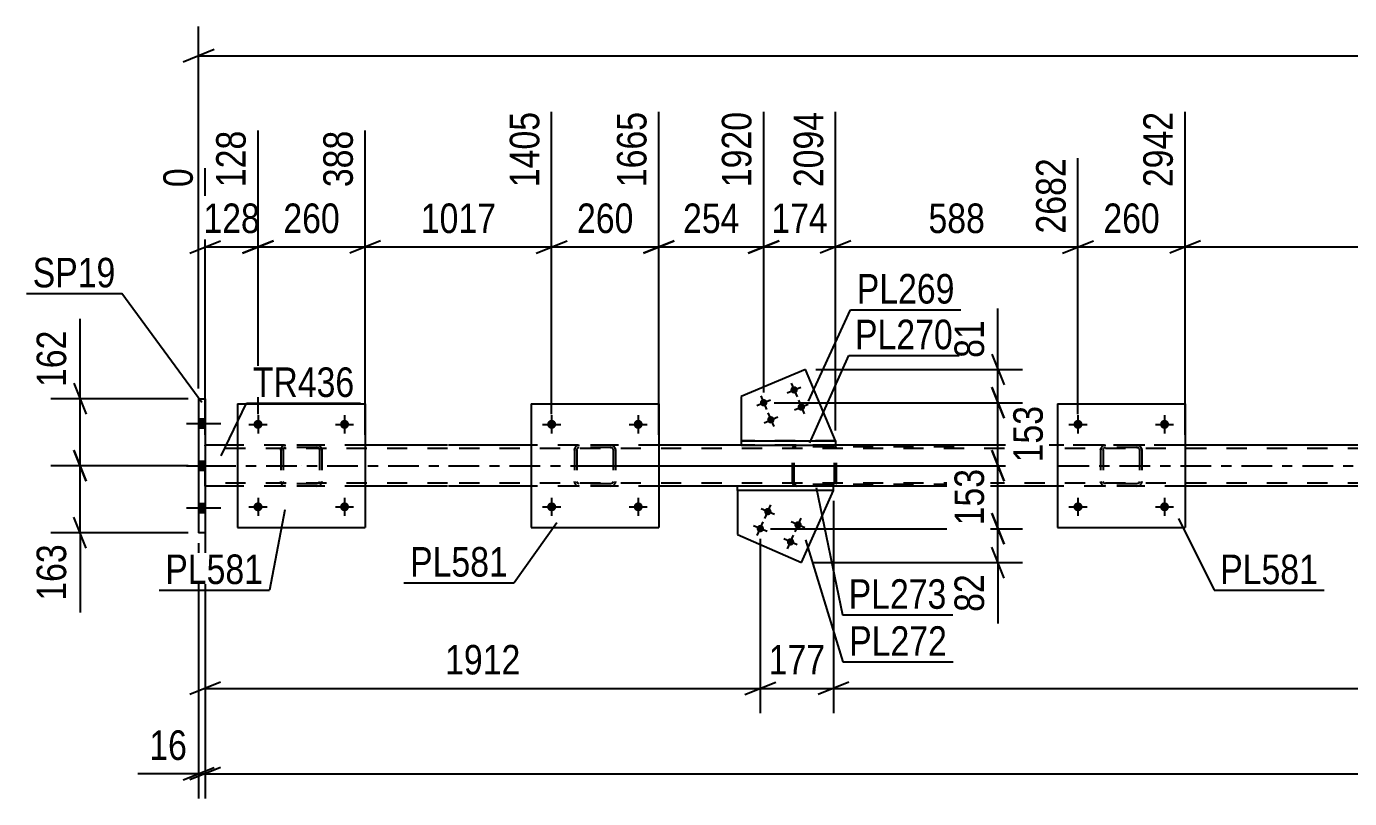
# Model space of a CAD drawing. Header units: millimetres. Extents: x 0 to 1766, y 0 to 560.
# Drawn here: x 1039.5 to 1167.9, y 483 to 557.9 of the extents above; entities that cross this region are included whole.
import ezdxf

# ---------------------------------------------------------------- set-up
doc = ezdxf.new("R2010")
doc.units = ezdxf.units.MM
doc.linetypes.add('DXK_LINE_DOT2', pattern=[3.9198, 1.9599, -1.9599])
doc.linetypes.add('DXK_LINE_DOT3', pattern=[5.9187, 2.979, -0.9799, 0.9799, -0.9799])
doc.styles.add('Arial Narrow', font='ARIALN.TTF', dxfattribs={"height": 0.2})

# ---------------------------------------------------------------- blocks, each defined once
blk = doc.blocks.new('Bolt-814185401-2700 - 2523')
at = {"linetype": 'Continuous'}
for points in [[(1114.35, 522.77, -1), (1113.69, 522.49, -1)], [(1111.4, 521.53, -1), (1110.73, 521.25, -1)], [(1115.05, 521.11, -1), (1114.38, 520.83, -1)], [(1112.09, 519.87, -1), (1111.43, 519.59, -1)]]:
    blk.add_hatch(color=1, dxfattribs=at).paths.add_polyline_path(points)
at = {"color": 1, "linetype": 'Continuous'}
for p, q in [((1113.35, 522.35), (1114.68, 522.91)), ((1113.74, 523.29), (1114.3, 521.96)), ((1110.4, 521.11), (1111.73, 521.67)), ((1110.79, 522.06), (1111.34, 520.73)), ((1114.44, 521.63), (1114.99, 520.3)), ((1111.48, 520.4), (1112.04, 519.07)), ((1114.05, 520.69), (1115.38, 521.25)), ((1111.1, 519.45), (1112.43, 520.01))]:
    blk.add_line(p, q, dxfattribs=at)
blk = doc.blocks.new('Bolt-814185401-2525 - 2523')
at = {"linetype": 'Continuous'}
for points in [[(1062.43, 511.29, -1), (1061.55, 511.29, -1)], [(1070.83, 511.29, -1), (1069.95, 511.29, -1)]]:
    blk.add_hatch(color=1, dxfattribs=at).paths.add_polyline_path(points)
at = {"color": 1, "linetype": 'Continuous'}
for p, q in [((1061.11, 511.29), (1062.87, 511.29)), ((1061.99, 512.17), (1061.99, 510.41)), ((1069.51, 511.29), (1071.27, 511.29)), ((1070.39, 512.17), (1070.39, 510.41))]:
    blk.add_line(p, q, dxfattribs=at)
blk = doc.blocks.new('Bolt-814185401-2526 - 2523')
at = {"linetype": 'Continuous'}
for points in [[(1062.43, 519.29, -1), (1061.55, 519.29, -1)], [(1070.83, 519.29, -1), (1069.95, 519.29, -1)]]:
    blk.add_hatch(color=1, dxfattribs=at).paths.add_polyline_path(points)
at = {"color": 1, "linetype": 'Continuous'}
for p, q in [((1061.99, 520.17), (1061.99, 518.41)), ((1070.39, 520.17), (1070.39, 518.41)), ((1061.11, 519.29), (1062.87, 519.29)), ((1069.51, 519.29), (1071.27, 519.29))]:
    blk.add_line(p, q, dxfattribs=at)
blk = doc.blocks.new('Bolt-814185401-2543 - 2523')
at = {"linetype": 'Continuous'}
for points in [[(1142.01, 511.29, -1), (1141.13, 511.29, -1)], [(1150.41, 511.29, -1), (1149.53, 511.29, -1)]]:
    blk.add_hatch(color=1, dxfattribs=at).paths.add_polyline_path(points)
at = {"color": 1, "linetype": 'Continuous'}
for p, q in [((1140.69, 511.29), (1142.45, 511.29)), ((1141.57, 512.17), (1141.57, 510.41)), ((1149.09, 511.29), (1150.85, 511.29)), ((1149.97, 512.17), (1149.97, 510.41))]:
    blk.add_line(p, q, dxfattribs=at)
blk = doc.blocks.new('Part-814185401-2561 - 2523')
at = {"color": 2, "linetype": 'Continuous'}
for p, q in [((1139.57, 521.28), (1139.57, 509.28)), ((1139.57, 521.28), (1151.97, 521.28)), ((1151.97, 521.28), (1151.97, 509.28)), ((1139.57, 509.28), (1151.97, 509.28))]:
    blk.add_line(p, q, dxfattribs=at)
blk = doc.blocks.new('Bolt-814185401-2628 - 2523')
at = {"linetype": 'Continuous'}
for points in [[(1056.86, 518.94), (1056.86, 519.82), (1056.22, 519.82), (1056.22, 518.94)], [(1056.86, 518.94), (1056.86, 519.82), (1056.22, 519.82), (1056.22, 518.94)], [(1056.86, 518.94), (1056.86, 519.82), (1056.22, 519.82), (1056.22, 518.94)], [(1056.86, 514.84), (1056.86, 515.72), (1056.22, 515.72), (1056.22, 514.84)], [(1056.86, 514.84), (1056.86, 515.72), (1056.22, 515.72), (1056.22, 514.84)], [(1056.86, 510.74), (1056.86, 511.62), (1056.22, 511.62), (1056.22, 510.74)], [(1056.86, 510.74), (1056.86, 511.62), (1056.22, 511.62), (1056.22, 510.74)], [(1056.86, 510.74), (1056.86, 511.62), (1056.22, 511.62), (1056.22, 510.74)]]:
    blk.add_hatch(color=1, dxfattribs=at).paths.add_polyline_path(points)
at = {"color": 1, "linetype": 'Continuous'}
for p, q in [((1055.06, 519.38), (1058.38, 519.38)), ((1055.06, 519.38), (1058.38, 519.38)), ((1055.06, 519.38), (1058.38, 519.38)), ((1056.22, 519.82), (1056.86, 519.82)), ((1056.22, 519.82), (1056.86, 519.82)), ((1056.22, 519.82), (1056.86, 519.82)), ((1056.22, 518.94), (1056.86, 518.94)), ((1056.22, 518.94), (1056.86, 518.94)), ((1056.22, 518.94), (1056.86, 518.94)), ((1055.06, 515.28), (1058.38, 515.28)), ((1055.06, 515.28), (1058.38, 515.28)), ((1056.22, 515.72), (1056.86, 515.72)), ((1056.22, 515.72), (1056.86, 515.72)), ((1056.22, 514.84), (1056.86, 514.84)), ((1056.22, 514.84), (1056.86, 514.84)), ((1055.06, 511.18), (1058.38, 511.18)), ((1055.06, 511.18), (1058.38, 511.18)), ((1055.06, 511.18), (1058.38, 511.18)), ((1056.22, 511.62), (1056.86, 511.62)), ((1056.22, 511.62), (1056.86, 511.62)), ((1056.22, 511.62), (1056.86, 511.62)), ((1056.22, 510.74), (1056.86, 510.74)), ((1056.22, 510.74), (1056.86, 510.74)), ((1056.22, 510.74), (1056.86, 510.74))]:
    blk.add_line(p, q, dxfattribs=at)
blk = doc.blocks.new('Bolt-814185401-2564 - 2523')
at = {"linetype": 'Continuous'}
for points in [[(1142.01, 519.29, -1), (1141.13, 519.29, -1)], [(1150.41, 519.29, -1), (1149.53, 519.29, -1)]]:
    blk.add_hatch(color=1, dxfattribs=at).paths.add_polyline_path(points)
at = {"color": 1, "linetype": 'Continuous'}
for p, q in [((1141.57, 520.17), (1141.57, 518.41)), ((1149.97, 520.17), (1149.97, 518.41)), ((1140.69, 519.29), (1142.45, 519.29)), ((1149.09, 519.29), (1150.85, 519.29))]:
    blk.add_line(p, q, dxfattribs=at)
blk = doc.blocks.new('Part-814185401-2691 - 2523')
at = {"color": 2, "linetype": 'Continuous'}
for p, q in [((1108.53, 512.88), (1108.53, 508.62)), ((1114.75, 505.88), (1117.84, 512.88)), ((1108.53, 508.62), (1114.75, 505.88))]:
    blk.add_line(p, q, dxfattribs=at)
at = {"color": 7, "linetype": 'DXK_LINE_DOT2'}
blk.add_line((1117.84, 512.88), (1108.53, 512.88), dxfattribs=at)
blk = doc.blocks.new('Part-814185401-2627 - 2523')
at = {"color": 2, "linetype": 'Continuous'}
for p, q in [((1059.99, 517.28), (1056.86, 517.28)), ((1080.39, 517.28), (1072.39, 517.28)), ((1088.49, 517.28), (1080.49, 517.28)), ((1108.87, 517.28), (1100.89, 517.28)), ((1139.57, 517.28), (1118.04, 517.28)), ((1190.65, 517.28), (1151.97, 517.28)), ((1059.99, 513.28), (1056.86, 513.28)), ((1080.39, 513.28), (1072.39, 513.28)), ((1088.49, 513.28), (1080.49, 513.28)), ((1108.53, 513.28), (1100.89, 513.28)), ((1139.57, 513.28), (1117.84, 513.28)), ((1190.65, 513.28), (1151.97, 513.28))]:
    blk.add_line(p, q, dxfattribs=at)
at = {"color": 7, "linetype": 'DXK_LINE_DOT2'}
for p, q in [((1056.86, 513.28), (1056.86, 517.28)), ((1080.39, 516.96), (1056.86, 516.96)), ((1072.39, 517.28), (1059.99, 517.28)), ((1683.2, 516.96), (1080.49, 516.96)), ((1100.89, 517.28), (1088.49, 517.28)), ((1118.04, 517.28), (1108.87, 517.28)), ((1680.08, 517.28), (1139.57, 517.28)), ((1151.97, 517.28), (1139.57, 517.28)), ((1080.39, 513.6), (1056.86, 513.6)), ((1072.39, 513.28), (1059.99, 513.28)), ((1683.2, 513.6), (1080.49, 513.6)), ((1100.89, 513.28), (1088.49, 513.28)), ((1117.84, 513.28), (1108.53, 513.28)), ((1151.97, 513.28), (1139.57, 513.28))]:
    blk.add_line(p, q, dxfattribs=at)
at = {"color": 7, "linetype": 'DXK_LINE_DOT3'}
for p, q in [((1056.86, 515.28), (1080.39, 515.28)), ((1080.49, 515.28), (1683.2, 515.28))]:
    blk.add_line(p, q, dxfattribs=at)
blk = doc.blocks.new('Bolt-814185401-2703 - 2523')
at = {"linetype": 'Continuous'}
for points in [[(1090.93, 511.29, -1), (1090.05, 511.29, -1)], [(1099.33, 511.29, -1), (1098.45, 511.29, -1)]]:
    blk.add_hatch(color=1, dxfattribs=at).paths.add_polyline_path(points)
at = {"color": 1, "linetype": 'Continuous'}
for p, q in [((1089.61, 511.29), (1091.37, 511.29)), ((1090.49, 512.17), (1090.49, 510.41)), ((1098.01, 511.29), (1099.77, 511.29)), ((1098.89, 512.17), (1098.89, 510.41))]:
    blk.add_line(p, q, dxfattribs=at)
blk = doc.blocks.new('Bolt-814185401-2704 - 2523')
at = {"linetype": 'Continuous'}
for points in [[(1090.93, 519.29, -1), (1090.05, 519.29, -1)], [(1099.33, 519.29, -1), (1098.45, 519.29, -1)]]:
    blk.add_hatch(color=1, dxfattribs=at).paths.add_polyline_path(points)
at = {"color": 1, "linetype": 'Continuous'}
for p, q in [((1090.49, 520.17), (1090.49, 518.41)), ((1098.89, 520.17), (1098.89, 518.41)), ((1089.61, 519.29), (1091.37, 519.29)), ((1098.01, 519.29), (1099.77, 519.29))]:
    blk.add_line(p, q, dxfattribs=at)
blk = doc.blocks.new('Part-814185401-2715 - 2523')
at = {"color": 7, "linetype": 'DXK_LINE_DOT2'}
for p, q in [((1113.89, 517.09), (1113.87, 516.96)), ((1113.87, 513.6), (1113.87, 516.96)), ((1114.04, 516.96), (1114.05, 517.03)), ((1114.04, 513.6), (1114.04, 516.96)), ((1114.05, 517.03), (1114.09, 517.08)), ((1114.21, 517.28), (1114.08, 517.26)), ((1114.09, 517.08), (1114.14, 517.11)), ((1114.14, 517.11), (1114.21, 517.12)), ((1129.54, 517.28), (1114.21, 517.28)), ((1129.54, 517.12), (1114.21, 517.12)), ((1117.91, 517.26), (1117.78, 517.28)), ((1117.78, 517.12), (1117.85, 517.11)), ((1117.85, 517.11), (1117.87, 517.1)), ((1117.87, 517.1), (1117.9, 517.08)), ((1117.9, 517.08), (1117.94, 517.03)), ((1117.94, 517.03), (1117.95, 516.96)), ((1117.95, 513.6), (1117.95, 516.96)), ((1118.12, 516.96), (1118.1, 517.09)), ((1118.12, 513.6), (1118.12, 516.96)), ((1113.87, 513.6), (1113.89, 513.48)), ((1114.05, 513.54), (1114.04, 513.6)), ((1114.09, 513.49), (1114.05, 513.54)), ((1114.08, 513.31), (1114.21, 513.28)), ((1114.14, 513.46), (1114.09, 513.49)), ((1114.21, 513.44), (1114.14, 513.46)), ((1129.54, 513.44), (1114.21, 513.44)), ((1129.54, 513.28), (1114.21, 513.28)), ((1117.78, 513.44), (1117.85, 513.46)), ((1117.78, 513.28), (1117.91, 513.31)), ((1117.85, 513.46), (1117.87, 513.47)), ((1117.87, 513.47), (1117.9, 513.49)), ((1117.94, 513.54), (1117.9, 513.49)), ((1117.95, 513.6), (1117.94, 513.54)), ((1118.1, 513.48), (1118.12, 513.6))]:
    blk.add_line(p, q, dxfattribs=at)
for centre, start, end in [((1114.19, 516.95), 110.7583, 155.68), ((1117.8, 516.95), 24.32, 69.2417), ((1114.19, 513.62), 204.32, 249.2417)]:
    blk.add_arc(centre, 0.331, start, end, dxfattribs=at)
blk = doc.blocks.new('Part-814185401-2732 - 2523')
at = {"color": 2, "linetype": 'Continuous'}
for p, q in [((1117.84, 513.28), (1108.53, 513.28)), ((1108.53, 512.88), (1108.53, 513.28)), ((1117.84, 512.88), (1108.53, 512.88)), ((1117.84, 512.88), (1117.84, 513.28))]:
    blk.add_line(p, q, dxfattribs=at)
blk = doc.blocks.new('Bolt-814185401-2733 - 2523')
at = {"linetype": 'Continuous'}
for points in [[(1111.14, 510.97, -1), (1111.8, 510.68, -1)], [(1114.07, 509.68, -1), (1114.73, 509.39, -1)], [(1110.41, 509.32, -1), (1111.07, 509.03, -1)], [(1113.34, 508.03, -1), (1114, 507.74, -1)]]:
    blk.add_hatch(color=1, dxfattribs=at).paths.add_polyline_path(points)
at = {"color": 1, "linetype": 'Continuous'}
for p, q in [((1112.13, 510.53), (1110.81, 511.11)), ((1111.18, 510.16), (1111.76, 511.48)), ((1110.45, 508.52), (1111.03, 509.83)), ((1115.06, 509.24), (1113.74, 509.82)), ((1114.11, 508.87), (1114.69, 510.19)), ((1111.4, 508.88), (1110.09, 509.46)), ((1113.38, 507.22), (1113.96, 508.54)), ((1114.33, 507.59), (1113.01, 508.17))]:
    blk.add_line(p, q, dxfattribs=at)
blk = doc.blocks.new('Part-814185401-2748 - 2523')
at = {"color": 2, "linetype": 'Continuous'}
for p, q in [((1115.14, 524.61), (1108.87, 521.99)), ((1118.04, 517.68), (1115.14, 524.61)), ((1108.87, 521.99), (1108.87, 517.68))]:
    blk.add_line(p, q, dxfattribs=at)
at = {"color": 7, "linetype": 'DXK_LINE_DOT2'}
blk.add_line((1118.04, 517.68), (1108.87, 517.68), dxfattribs=at)
blk = doc.blocks.new('Part-814185401-2753 - 2523')
at = {"color": 2, "linetype": 'Continuous'}
for p, q in [((1108.87, 517.68), (1108.87, 517.28)), ((1108.87, 517.68), (1118.04, 517.68)), ((1118.04, 517.68), (1118.04, 517.28)), ((1108.87, 517.28), (1118.04, 517.28))]:
    blk.add_line(p, q, dxfattribs=at)
blk = doc.blocks.new('Part-814185401-2776 - 2523')
at = {"color": 2, "linetype": 'Continuous'}
for p, q in [((1056.22, 521.78), (1056.22, 508.78)), ((1056.22, 521.78), (1056.86, 521.78)), ((1056.86, 521.78), (1056.86, 508.78)), ((1056.86, 508.78), (1056.22, 508.78))]:
    blk.add_line(p, q, dxfattribs=at)
blk = doc.blocks.new('Part-814185401-2783 - 2523')
at = {"color": 7, "linetype": 'DXK_LINE_DOT2'}
for p, q in [((1143.77, 516.8), (1143.81, 516.99)), ((1143.81, 516.99), (1143.77, 516.8)), ((1143.77, 516.8), (1143.77, 513.76)), ((1144.01, 516.8), (1144.03, 516.9)), ((1144.01, 516.8), (1144.01, 513.76)), ((1144.03, 516.9), (1144.08, 516.97)), ((1144.07, 517.25), (1144.25, 517.28)), ((1144.25, 517.28), (1144.07, 517.25)), ((1144.08, 516.97), (1144.16, 517.03)), ((1144.16, 517.03), (1144.25, 517.04)), ((1147.29, 517.28), (1144.25, 517.28)), ((1147.29, 517.04), (1144.25, 517.04)), ((1147.29, 517.28), (1147.48, 517.25)), ((1147.48, 517.25), (1147.29, 517.28)), ((1147.29, 517.04), (1147.39, 517.03)), ((1147.39, 517.03), (1147.46, 516.97)), ((1147.46, 516.97), (1147.52, 516.9)), ((1147.52, 516.9), (1147.53, 516.8)), ((1147.53, 516.8), (1147.53, 513.76)), ((1147.74, 516.99), (1147.77, 516.8)), ((1147.77, 516.8), (1147.74, 516.99)), ((1147.77, 516.8), (1147.77, 513.76)), ((1143.81, 513.58), (1143.77, 513.76)), ((1143.77, 513.76), (1143.81, 513.58)), ((1144.03, 513.67), (1144.01, 513.76)), ((1144.08, 513.59), (1144.03, 513.67)), ((1147.52, 513.67), (1147.46, 513.59)), ((1147.53, 513.76), (1147.52, 513.67)), ((1147.77, 513.76), (1147.74, 513.58)), ((1147.74, 513.58), (1147.77, 513.76)), ((1144.25, 513.28), (1144.07, 513.32)), ((1144.07, 513.32), (1144.25, 513.28)), ((1144.16, 513.54), (1144.08, 513.59)), ((1144.25, 513.52), (1144.16, 513.54)), ((1147.29, 513.52), (1144.25, 513.52)), ((1147.29, 513.28), (1144.25, 513.28)), ((1147.39, 513.54), (1147.29, 513.52)), ((1147.48, 513.32), (1147.29, 513.28)), ((1147.29, 513.28), (1147.48, 513.32)), ((1147.46, 513.59), (1147.39, 513.54))]:
    blk.add_line(p, q, dxfattribs=at)
at = {"color": 7, "linetype": 'DXK_LINE_DOT3'}
blk.add_line((1145.77, 515.28), (1145.77, 515.28), dxfattribs=at)
at = {"color": 7, "linetype": 'DXK_LINE_DOT2'}
for centre, start, end in [((1144.25, 516.8), 112.5, 157.5), ((1144.25, 516.8), 112.5, 157.5), ((1147.29, 516.8), 22.5, 67.5), ((1147.29, 516.8), 22.5, 67.5), ((1144.25, 513.76), 202.5, 247.5), ((1144.25, 513.76), 202.5, 247.5), ((1147.29, 513.76), 292.5, 337.5), ((1147.29, 513.76), 292.5, 337.5)]:
    blk.add_arc(centre, 0.48, start, end, dxfattribs=at)
blk = doc.blocks.new('Part-814185401-2784 - 2523')
at = {"color": 7, "linetype": 'DXK_LINE_DOT2'}
for p, q in [((1064.19, 516.8), (1064.23, 516.99)), ((1064.23, 516.99), (1064.19, 516.8)), ((1064.19, 516.8), (1064.19, 513.76)), ((1064.43, 516.8), (1064.45, 516.9)), ((1064.43, 516.8), (1064.43, 513.76)), ((1064.45, 516.9), (1064.5, 516.97)), ((1064.49, 517.25), (1064.67, 517.28)), ((1064.67, 517.28), (1064.49, 517.25)), ((1064.5, 516.97), (1064.58, 517.03)), ((1064.58, 517.03), (1064.67, 517.04)), ((1067.71, 517.28), (1064.67, 517.28)), ((1067.71, 517.04), (1064.67, 517.04)), ((1067.71, 517.28), (1067.9, 517.25)), ((1067.9, 517.25), (1067.71, 517.28)), ((1067.71, 517.04), (1067.81, 517.03)), ((1067.81, 517.03), (1067.88, 516.97)), ((1067.88, 516.97), (1067.94, 516.9)), ((1067.94, 516.9), (1067.95, 516.8)), ((1067.95, 516.8), (1067.95, 513.76)), ((1068.16, 516.99), (1068.19, 516.8)), ((1068.19, 516.8), (1068.16, 516.99)), ((1068.19, 516.8), (1068.19, 513.76)), ((1064.23, 513.58), (1064.19, 513.76)), ((1064.19, 513.76), (1064.23, 513.58)), ((1064.45, 513.67), (1064.43, 513.76)), ((1064.5, 513.59), (1064.45, 513.67)), ((1067.94, 513.67), (1067.88, 513.59)), ((1067.95, 513.76), (1067.94, 513.67)), ((1068.19, 513.76), (1068.16, 513.58)), ((1068.16, 513.58), (1068.19, 513.76)), ((1064.67, 513.28), (1064.49, 513.32)), ((1064.49, 513.32), (1064.67, 513.28)), ((1064.58, 513.54), (1064.5, 513.59)), ((1064.67, 513.52), (1064.58, 513.54)), ((1067.71, 513.52), (1064.67, 513.52)), ((1067.71, 513.28), (1064.67, 513.28)), ((1067.81, 513.54), (1067.71, 513.52)), ((1067.9, 513.32), (1067.71, 513.28)), ((1067.71, 513.28), (1067.9, 513.32)), ((1067.88, 513.59), (1067.81, 513.54))]:
    blk.add_line(p, q, dxfattribs=at)
at = {"color": 7, "linetype": 'DXK_LINE_DOT3'}
blk.add_line((1066.19, 515.28), (1066.19, 515.28), dxfattribs=at)
at = {"color": 7, "linetype": 'DXK_LINE_DOT2'}
for centre, start, end in [((1064.67, 516.8), 112.5, 157.5), ((1064.67, 516.8), 112.5, 157.5), ((1067.71, 516.8), 22.5, 67.5), ((1067.71, 516.8), 22.5, 67.5), ((1064.67, 513.76), 202.5, 247.5), ((1064.67, 513.76), 202.5, 247.5), ((1067.71, 513.76), 292.5, 337.5), ((1067.71, 513.76), 292.5, 337.5)]:
    blk.add_arc(centre, 0.48, start, end, dxfattribs=at)
blk = doc.blocks.new('Part-814185401-2789 - 2523')
at = {"color": 2, "linetype": 'Continuous'}
for p, q in [((1059.99, 521.28), (1059.99, 509.28)), ((1059.99, 521.28), (1072.39, 521.28)), ((1072.39, 521.28), (1072.39, 509.28)), ((1059.99, 509.28), (1072.39, 509.28))]:
    blk.add_line(p, q, dxfattribs=at)
blk = doc.blocks.new('Part-814185401-2802 - 2523')
at = {"color": 7, "linetype": 'DXK_LINE_DOT2'}
for p, q in [((1092.69, 516.8), (1092.73, 516.99)), ((1092.73, 516.99), (1092.69, 516.8)), ((1092.69, 516.8), (1092.69, 513.76)), ((1092.93, 516.8), (1092.95, 516.9)), ((1092.93, 516.8), (1092.93, 513.76)), ((1092.95, 516.9), (1093, 516.97)), ((1092.99, 517.25), (1093.17, 517.28)), ((1093.17, 517.28), (1092.99, 517.25)), ((1093, 516.97), (1093.08, 517.03)), ((1093.08, 517.03), (1093.17, 517.04)), ((1096.21, 517.28), (1093.17, 517.28)), ((1096.21, 517.04), (1093.17, 517.04)), ((1096.21, 517.28), (1096.4, 517.25)), ((1096.4, 517.25), (1096.21, 517.28)), ((1096.21, 517.04), (1096.31, 517.03)), ((1096.31, 517.03), (1096.38, 516.97)), ((1096.38, 516.97), (1096.44, 516.9)), ((1096.44, 516.9), (1096.45, 516.8)), ((1096.45, 516.8), (1096.45, 513.76)), ((1096.66, 516.99), (1096.69, 516.8)), ((1096.69, 516.8), (1096.66, 516.99)), ((1096.69, 516.8), (1096.69, 513.76)), ((1092.73, 513.58), (1092.69, 513.76)), ((1092.69, 513.76), (1092.73, 513.58)), ((1092.95, 513.67), (1092.93, 513.76)), ((1093, 513.59), (1092.95, 513.67)), ((1096.44, 513.67), (1096.38, 513.59)), ((1096.45, 513.76), (1096.44, 513.67)), ((1096.69, 513.76), (1096.66, 513.58)), ((1096.66, 513.58), (1096.69, 513.76)), ((1093.17, 513.28), (1092.99, 513.32)), ((1092.99, 513.32), (1093.17, 513.28)), ((1093.08, 513.54), (1093, 513.59)), ((1093.17, 513.52), (1093.08, 513.54)), ((1096.21, 513.52), (1093.17, 513.52)), ((1096.21, 513.28), (1093.17, 513.28)), ((1096.31, 513.54), (1096.21, 513.52)), ((1096.4, 513.32), (1096.21, 513.28)), ((1096.21, 513.28), (1096.4, 513.32)), ((1096.38, 513.59), (1096.31, 513.54))]:
    blk.add_line(p, q, dxfattribs=at)
at = {"color": 7, "linetype": 'DXK_LINE_DOT3'}
blk.add_line((1094.69, 515.28), (1094.69, 515.28), dxfattribs=at)
at = {"color": 7, "linetype": 'DXK_LINE_DOT2'}
for centre, start, end in [((1093.17, 516.8), 112.5, 157.5), ((1093.17, 516.8), 112.5, 157.5), ((1096.21, 516.8), 22.5, 67.5), ((1096.21, 516.8), 22.5, 67.5), ((1093.17, 513.76), 202.5, 247.5), ((1093.17, 513.76), 202.5, 247.5), ((1096.21, 513.76), 292.5, 337.5), ((1096.21, 513.76), 292.5, 337.5)]:
    blk.add_arc(centre, 0.48, start, end, dxfattribs=at)
blk = doc.blocks.new('Part-814185401-2807 - 2523')
at = {"color": 2, "linetype": 'Continuous'}
for p, q in [((1088.49, 521.28), (1088.49, 509.28)), ((1088.49, 521.28), (1100.89, 521.28)), ((1100.89, 521.28), (1100.89, 509.28)), ((1088.49, 509.28), (1100.89, 509.28))]:
    blk.add_line(p, q, dxfattribs=at)
blk = doc.blocks.new('StraightDimension-814185401-3385 - 2523')
at = {"color": 7, "linetype": 'Continuous'}
for p, q in [((1117.84, 511.88), (1117.84, 491.28)), ((1110.74, 508.17), (1110.74, 491.28)), ((1109.24, 493.08), (1112.24, 494.28)), ((1110.74, 493.68), (1117.84, 493.68)), ((1119.34, 494.28), (1116.34, 493.08))]:
    blk.add_line(p, q, dxfattribs=at)
at = {"color": 0}
blk.add_wipeout([(1117.64, 494.43), (1117.64, 498.63), (1110.95, 498.63), (1110.95, 494.43)], dxfattribs=at)
at = {"color": 3, "style": 'Arial Narrow'}
blk.add_text('177', height=2.863, dxfattribs=at).set_placement((1111.55, 495.03))
blk = doc.blocks.new('StraightDimension-814185401-2898 - 2523')
at = {"color": 7, "linetype": 'Continuous'}
for p, q in [((1061.99, 520.29), (1061.99, 547.79)), ((1056.86, 518.28), (1056.86, 544.13)), ((1055.36, 535.9), (1058.36, 537.1)), ((1063.49, 537.1), (1060.49, 535.9)), ((1056.86, 536.5), (1061.99, 536.5))]:
    blk.add_line(p, q, dxfattribs=at)
at = {"color": 0}
blk.add_wipeout([(1062.77, 537.25), (1062.77, 541.45), (1056.09, 541.45), (1056.09, 537.25)], dxfattribs=at)
at = {"color": 3, "style": 'Arial Narrow'}
blk.add_text('128', height=2.863, dxfattribs=at).set_placement((1056.69, 537.85))
at = {"color": 0, "linetype": 'Continuous'}
for points in [[(1061.39, 548.39), (1057.19, 548.39), (1057.19, 541.7), (1061.39, 541.7)], [(1056.26, 544.73), (1052.06, 544.73), (1052.06, 541.7), (1056.26, 541.7)]]:
    blk.add_wipeout(points, dxfattribs=at)
at = {"color": 3, "linetype": 'Continuous', "style": 'Arial Narrow'}
for s, height, p in [('128', 2.863, (1060.79, 542.3)), ('0', 2.86, (1055.66, 542.3))]:
    blk.add_text(s, height=height, rotation=90.0002, dxfattribs=at).set_placement(p)
blk = doc.blocks.new('StraightDimension-814185401-2823 - 2523')
at = {"color": 7, "linetype": 'Continuous'}
for p, q in [((1044.12, 516.78), (1045.32, 513.78)), ((1055.22, 515.28), (1041.87, 515.28)), ((1044.72, 508.78), (1044.72, 515.28)), ((1045.32, 507.28), (1044.12, 510.28)), ((1055.22, 508.78), (1041.87, 508.78)), ((1044.72, 508.78), (1044.72, 501.05)), ((1044.72, 508.78), (1044.72, 501.05))]:
    blk.add_line(p, q, dxfattribs=at)
at = {"color": 0}
blk.add_wipeout([(1043.97, 508.26), (1039.77, 508.26), (1039.77, 501.58), (1043.97, 501.58)], dxfattribs=at)
at = {"color": 3, "style": 'Arial Narrow'}
blk.add_text('163', height=2.863, rotation=90.0002, dxfattribs=at).set_placement((1043.37, 502.18))
blk = doc.blocks.new('StraightDimension-814185401-2831 - 2523')
at = {"color": 7, "linetype": 'Continuous'}
for p, q in [((1044.72, 521.78), (1044.72, 529.52)), ((1044.72, 521.78), (1044.72, 529.52)), ((1044.12, 523.28), (1045.32, 520.28)), ((1055.22, 521.78), (1041.87, 521.78)), ((1044.72, 515.28), (1044.72, 521.78)), ((1045.32, 513.78), (1044.12, 516.78)), ((1055.22, 515.28), (1041.87, 515.28))]:
    blk.add_line(p, q, dxfattribs=at)
at = {"color": 0}
blk.add_wipeout([(1043.97, 528.99), (1039.77, 528.99), (1039.77, 522.31), (1043.97, 522.31)], dxfattribs=at)
at = {"color": 3, "style": 'Arial Narrow'}
blk.add_text('162', height=2.863, rotation=90.0002, dxfattribs=at).set_placement((1043.37, 522.91))
blk = doc.blocks.new('StraightDimension-814185401-2850 - 2523')
at = {"color": 7, "linetype": 'Continuous'}
for p, q in [((1056.86, 507.78), (1056.86, 482.99)), ((1058.36, 485.99), (1055.36, 484.79)), ((1056.86, 485.39), (1683.2, 485.39))]:
    blk.add_line(p, q, dxfattribs=at)
blk = doc.blocks.new('StraightDimension-814185401-2860 - 2523')
at = {"color": 7, "linetype": 'Continuous'}
for p, q in [((1056.22, 507.78), (1056.22, 482.99)), ((1056.86, 507.78), (1056.86, 482.99)), ((1056.22, 485.39), (1050.32, 485.39)), ((1056.22, 485.39), (1050.32, 485.39)), ((1054.72, 484.79), (1057.72, 485.99)), ((1058.36, 485.99), (1055.36, 484.79)), ((1056.22, 485.39), (1056.86, 485.39))]:
    blk.add_line(p, q, dxfattribs=at)
at = {"color": 0}
blk.add_wipeout([(1055.7, 486.14), (1055.7, 490.34), (1050.84, 490.34), (1050.84, 486.14)], dxfattribs=at)
at = {"color": 3, "style": 'Arial Narrow'}
blk.add_text('16', height=2.863, dxfattribs=at).set_placement((1051.44, 486.74))
blk = doc.blocks.new('StraightDimension-814185401-2907 - 2523')
at = {"color": 7, "linetype": 'Continuous'}
for p, q in [((1061.99, 520.29), (1061.99, 547.79)), ((1072.39, 518.28), (1072.39, 547.79)), ((1060.49, 535.9), (1063.49, 537.1)), ((1073.89, 537.1), (1070.89, 535.9)), ((1061.99, 536.5), (1072.39, 536.5))]:
    blk.add_line(p, q, dxfattribs=at)
at = {"color": 0}
blk.add_wipeout([(1070.54, 537.25), (1070.54, 541.45), (1063.85, 541.45), (1063.85, 537.25)], dxfattribs=at)
at = {"color": 3, "style": 'Arial Narrow'}
blk.add_text('260', height=2.863, dxfattribs=at).set_placement((1064.45, 537.85))
at = {"color": 0, "linetype": 'Continuous'}
blk.add_wipeout([(1071.79, 548.39), (1067.59, 548.39), (1067.59, 541.7), (1071.79, 541.7)], dxfattribs=at)
at = {"color": 3, "linetype": 'Continuous', "style": 'Arial Narrow'}
blk.add_text('388', height=2.863, rotation=90.0002, dxfattribs=at).set_placement((1071.19, 542.3))
blk = doc.blocks.new('StraightDimension-814185401-2921 - 2523')
at = {"color": 7, "linetype": 'Continuous'}
for p, q in [((1090.49, 520.29), (1090.49, 549.61)), ((1072.39, 518.28), (1072.39, 547.79)), ((1073.89, 537.1), (1070.89, 535.9)), ((1088.99, 535.9), (1091.99, 537.1)), ((1072.39, 536.5), (1090.49, 536.5))]:
    blk.add_line(p, q, dxfattribs=at)
at = {"color": 0}
blk.add_wipeout([(1085.7, 537.25), (1085.7, 541.45), (1077.19, 541.45), (1077.19, 537.25)], dxfattribs=at)
at = {"color": 3, "style": 'Arial Narrow'}
blk.add_text('1017', height=2.863, dxfattribs=at).set_placement((1077.79, 537.85))
at = {"color": 0, "linetype": 'Continuous'}
blk.add_wipeout([(1089.89, 550.21), (1085.69, 550.21), (1085.69, 541.7), (1089.89, 541.7)], dxfattribs=at)
at = {"color": 3, "linetype": 'Continuous', "style": 'Arial Narrow'}
blk.add_text('1405', height=2.863, rotation=90.0002, dxfattribs=at).set_placement((1089.29, 542.3))
blk = doc.blocks.new('StraightDimension-814185401-3240 - 2523')
at = {"color": 7, "linetype": 'Continuous'}
for p, q in [((1151.97, 518.28), (1151.97, 549.61)), ((1192.65, 520.29), (1192.65, 545.11)), ((1153.47, 537.1), (1150.47, 535.9)), ((1191.15, 535.9), (1194.15, 537.1)), ((1151.97, 536.5), (1192.65, 536.5))]:
    blk.add_line(p, q, dxfattribs=at)
at = {"color": 0}
blk.add_wipeout([(1176.57, 537.25), (1176.57, 541.45), (1168.06, 541.45), (1168.06, 537.25)], dxfattribs=at)
at = {"color": 3, "style": 'Arial Narrow'}
blk.add_text('1017', height=2.863, dxfattribs=at).set_placement((1168.66, 537.85))
at = {"color": 0, "linetype": 'Continuous'}
blk.add_wipeout([(1192.05, 545.71), (1187.85, 545.71), (1187.85, 537.2), (1192.05, 537.2)], dxfattribs=at)
at = {"color": 3, "linetype": 'Continuous', "style": 'Arial Narrow'}
blk.add_text('3959', height=2.863, rotation=90.0002, dxfattribs=at).set_placement((1191.45, 537.8))
blk = doc.blocks.new('StraightDimension-814185401-3258 - 2523')
at = {"color": 7, "linetype": 'Continuous'}
for p, q in [((1151.97, 518.28), (1151.97, 549.61)), ((1141.57, 520.29), (1141.57, 545.11)), ((1140.07, 535.9), (1143.07, 537.1)), ((1153.47, 537.1), (1150.47, 535.9)), ((1141.57, 536.5), (1151.97, 536.5))]:
    blk.add_line(p, q, dxfattribs=at)
at = {"color": 0}
blk.add_wipeout([(1150.12, 537.25), (1150.12, 541.45), (1143.43, 541.45), (1143.43, 537.25)], dxfattribs=at)
at = {"color": 3, "style": 'Arial Narrow'}
blk.add_text('260', height=2.863, dxfattribs=at).set_placement((1144.03, 537.85))
at = {"color": 0, "linetype": 'Continuous'}
blk.add_wipeout([(1151.37, 550.21), (1147.17, 550.21), (1147.17, 541.7), (1151.37, 541.7)], dxfattribs=at)
at = {"color": 3, "linetype": 'Continuous', "style": 'Arial Narrow'}
blk.add_text('2942', height=2.863, rotation=90.0002, dxfattribs=at).set_placement((1150.77, 542.3))
blk = doc.blocks.new('StraightDimension-814185401-3276 - 2523')
at = {"color": 7, "linetype": 'Continuous'}
for p, q in [((1118.04, 518.68), (1118.04, 549.61)), ((1141.57, 520.29), (1141.57, 545.11)), ((1119.54, 537.1), (1116.54, 535.9)), ((1140.07, 535.9), (1143.07, 537.1)), ((1118.04, 536.5), (1141.57, 536.5))]:
    blk.add_line(p, q, dxfattribs=at)
at = {"color": 0}
blk.add_wipeout([(1133.15, 537.25), (1133.15, 541.45), (1126.46, 541.45), (1126.46, 537.25)], dxfattribs=at)
at = {"color": 3, "style": 'Arial Narrow'}
blk.add_text('588', height=2.863, dxfattribs=at).set_placement((1127.06, 537.85))
at = {"color": 0, "linetype": 'Continuous'}
blk.add_wipeout([(1140.97, 545.71), (1136.77, 545.71), (1136.77, 537.2), (1140.97, 537.2)], dxfattribs=at)
at = {"color": 3, "linetype": 'Continuous', "style": 'Arial Narrow'}
blk.add_text('2682', height=2.863, rotation=90.0002, dxfattribs=at).set_placement((1140.37, 537.8))
blk = doc.blocks.new('StraightDimension-814185401-3285 - 2523')
at = {"color": 7, "linetype": 'Continuous'}
for p, q in [((1111.07, 522.39), (1111.07, 549.61)), ((1118.04, 518.68), (1118.04, 549.61)), ((1109.57, 535.9), (1112.57, 537.1)), ((1119.54, 537.1), (1116.54, 535.9)), ((1111.07, 536.5), (1118.04, 536.5))]:
    blk.add_line(p, q, dxfattribs=at)
at = {"color": 0}
blk.add_wipeout([(1117.89, 537.25), (1117.89, 541.45), (1111.21, 541.45), (1111.21, 537.25)], dxfattribs=at)
at = {"color": 3, "style": 'Arial Narrow'}
blk.add_text('174', height=2.863, dxfattribs=at).set_placement((1111.81, 537.85))
at = {"color": 0, "linetype": 'Continuous'}
blk.add_wipeout([(1117.44, 550.21), (1113.24, 550.21), (1113.24, 541.7), (1117.44, 541.7)], dxfattribs=at)
at = {"color": 3, "linetype": 'Continuous', "style": 'Arial Narrow'}
blk.add_text('2094', height=2.863, rotation=90.0002, dxfattribs=at).set_placement((1116.84, 542.3))
blk = doc.blocks.new('StraightDimension-814185401-3291 - 2523')
at = {"color": 7, "linetype": 'Continuous'}
for p, q in [((1100.89, 518.28), (1100.89, 549.61)), ((1111.07, 522.39), (1111.07, 549.61)), ((1099.39, 535.9), (1102.39, 537.1)), ((1112.57, 537.1), (1109.57, 535.9)), ((1100.89, 536.5), (1111.07, 536.5))]:
    blk.add_line(p, q, dxfattribs=at)
at = {"color": 0}
blk.add_wipeout([(1109.32, 537.25), (1109.32, 541.45), (1102.64, 541.45), (1102.64, 537.25)], dxfattribs=at)
at = {"color": 3, "style": 'Arial Narrow'}
blk.add_text('254', height=2.863, dxfattribs=at).set_placement((1103.24, 537.85))
at = {"color": 0, "linetype": 'Continuous'}
blk.add_wipeout([(1110.47, 550.21), (1106.27, 550.21), (1106.27, 541.7), (1110.47, 541.7)], dxfattribs=at)
at = {"color": 3, "linetype": 'Continuous', "style": 'Arial Narrow'}
blk.add_text('1920', height=2.863, rotation=90.0002, dxfattribs=at).set_placement((1109.87, 542.3))
blk = doc.blocks.new('StraightDimension-814185401-3305 - 2523')
at = {"color": 7, "linetype": 'Continuous'}
for p, q in [((1090.49, 520.29), (1090.49, 549.61)), ((1100.89, 518.28), (1100.89, 549.61)), ((1088.99, 535.9), (1091.99, 537.1)), ((1102.39, 537.1), (1099.39, 535.9)), ((1090.49, 536.5), (1100.89, 536.5))]:
    blk.add_line(p, q, dxfattribs=at)
at = {"color": 0}
blk.add_wipeout([(1099.04, 537.25), (1099.04, 541.45), (1092.35, 541.45), (1092.35, 537.25)], dxfattribs=at)
at = {"color": 3, "style": 'Arial Narrow'}
blk.add_text('260', height=2.863, dxfattribs=at).set_placement((1092.95, 537.85))
at = {"color": 0, "linetype": 'Continuous'}
blk.add_wipeout([(1100.29, 550.21), (1096.09, 550.21), (1096.09, 541.7), (1100.29, 541.7)], dxfattribs=at)
at = {"color": 3, "linetype": 'Continuous', "style": 'Arial Narrow'}
blk.add_text('1665', height=2.863, rotation=90.0002, dxfattribs=at).set_placement((1099.69, 542.3))
blk = doc.blocks.new('StraightDimension-814185401-3323 - 2523')
at = {"color": 7, "linetype": 'Continuous'}
for p, q in [((1133.2, 510.67), (1134.4, 507.67)), ((1111.74, 509.17), (1136.2, 509.17)), ((1133.8, 505.88), (1133.8, 509.17)), ((1134.4, 504.38), (1133.2, 507.38)), ((1115.75, 505.88), (1136.2, 505.88)), ((1133.8, 505.88), (1133.8, 499.97)), ((1133.8, 505.88), (1133.8, 499.97))]:
    blk.add_line(p, q, dxfattribs=at)
at = {"color": 0}
blk.add_wipeout([(1133.05, 505.35), (1128.85, 505.35), (1128.85, 500.5), (1133.05, 500.5)], dxfattribs=at)
at = {"color": 3, "style": 'Arial Narrow'}
blk.add_text('82', height=2.863, rotation=90.0002, dxfattribs=at).set_placement((1132.45, 501.1))
blk = doc.blocks.new('StraightDimension-814185401-3334 - 2523')
at = {"color": 7, "linetype": 'Continuous'}
for p, q in [((1133.2, 516.78), (1134.4, 513.78)), ((1094.54, 515.28), (1136.2, 515.28)), ((1133.8, 509.17), (1133.8, 515.28)), ((1134.4, 507.67), (1133.2, 510.67)), ((1111.74, 509.17), (1136.2, 509.17))]:
    blk.add_line(p, q, dxfattribs=at)
at = {"color": 0}
blk.add_wipeout([(1133.05, 515.57), (1128.85, 515.57), (1128.85, 508.89), (1133.05, 508.89)], dxfattribs=at)
at = {"color": 3, "style": 'Arial Narrow'}
blk.add_text('153', height=2.863, rotation=90.0002, dxfattribs=at).set_placement((1132.45, 509.49))
blk = doc.blocks.new('StraightDimension-814185401-3351 - 2523')
at = {"color": 7, "linetype": 'Continuous'}
for p, q in [((1133.2, 522.89), (1134.4, 519.89)), ((1112.07, 521.39), (1136.65, 521.39)), ((1133.8, 515.28), (1133.8, 521.39)), ((1134.4, 513.78), (1133.2, 516.78)), ((1094.54, 515.28), (1136.65, 515.28))]:
    blk.add_line(p, q, dxfattribs=at)
at = {"color": 0}
blk.add_wipeout([(1138.75, 521.68), (1134.55, 521.68), (1134.55, 515), (1138.75, 515)], dxfattribs=at)
at = {"color": 3, "style": 'Arial Narrow'}
blk.add_text('153', height=2.863, rotation=90.0002, dxfattribs=at).set_placement((1138.15, 515.6))
blk = doc.blocks.new('StraightDimension-814185401-3368 - 2523')
at = {"color": 7, "linetype": 'Continuous'}
for p, q in [((1133.8, 524.61), (1133.8, 530.52)), ((1133.8, 524.61), (1133.8, 530.52)), ((1133.2, 526.11), (1134.4, 523.11)), ((1116.14, 524.61), (1136.2, 524.61)), ((1133.8, 521.39), (1133.8, 524.61)), ((1134.4, 519.89), (1133.2, 522.89)), ((1112.07, 521.39), (1136.2, 521.39))]:
    blk.add_line(p, q, dxfattribs=at)
at = {"color": 0}
blk.add_wipeout([(1133.05, 530), (1128.85, 530), (1128.85, 525.14), (1133.05, 525.14)], dxfattribs=at)
at = {"color": 3, "style": 'Arial Narrow'}
blk.add_text('81', height=2.863, rotation=90.0002, dxfattribs=at).set_placement((1132.45, 525.74))
blk = doc.blocks.new('StraightDimension-814185401-3379 - 2523')
at = {"color": 7, "linetype": 'Continuous'}
for p, q in [((1056.86, 512.28), (1056.86, 491.28)), ((1110.74, 508.17), (1110.74, 491.28)), ((1058.36, 494.28), (1055.36, 493.08)), ((1056.86, 493.68), (1110.74, 493.68)), ((1109.24, 493.08), (1112.24, 494.28))]:
    blk.add_line(p, q, dxfattribs=at)
at = {"color": 0}
blk.add_wipeout([(1088.06, 494.43), (1088.06, 498.63), (1079.55, 498.63), (1079.55, 494.43)], dxfattribs=at)
at = {"color": 3, "style": 'Arial Narrow'}
blk.add_text('1912', height=2.863, dxfattribs=at).set_placement((1080.15, 495.03))
blk = doc.blocks.new('StraightDimension-814185401-3391 - 2523')
at = {"color": 7, "linetype": 'Continuous'}
for p, q in [((1117.84, 511.88), (1117.84, 491.28)), ((1119.34, 494.28), (1116.34, 493.08)), ((1117.84, 493.68), (1683.2, 493.68))]:
    blk.add_line(p, q, dxfattribs=at)
blk = doc.blocks.new('StraightDimension-814185401-3396 - 2523')
at = {"color": 7, "linetype": 'Continuous'}
for p, q in [((1056.22, 522.78), (1056.22, 557.89)), ((1057.72, 555.64), (1054.72, 554.44)), ((1056.22, 555.04), (1683.84, 555.04))]:
    blk.add_line(p, q, dxfattribs=at)
blk = doc.blocks.new('Mark-814185401-2557 - 2523')
at = {"color": 0}
blk.add_wipeout([(1164.87, 503.79), (1164.87, 506.79), (1155.37, 506.79), (1155.37, 503.79)], dxfattribs=at)
blk.add_wipeout([(1164.87, 503.79), (1164.87, 506.79), (1155.37, 506.79), (1155.37, 503.79)], dxfattribs=at)
at = {"color": 30, "linetype": 'Continuous'}
for p, q in [((1151.32, 510.15), (1154.77, 503.19)), ((1154.77, 503.19), (1165.47, 503.19))]:
    blk.add_line(p, q, dxfattribs=at)
at = {"color": 3, "style": 'Arial Narrow'}
blk.add_text('PL581', height=2.863, dxfattribs=at).set_placement((1155.37, 503.79))
blk = doc.blocks.new('Mark-814185401-2687 - 2523')
at = {"color": 0}
blk.add_wipeout([(1128.86, 496.84), (1128.86, 499.84), (1119.36, 499.84), (1119.36, 496.84)], dxfattribs=at)
blk.add_wipeout([(1128.86, 496.84), (1128.86, 499.84), (1119.36, 499.84), (1119.36, 496.84)], dxfattribs=at)
at = {"color": 30, "linetype": 'Continuous'}
for p, q in [((1115.13, 508.1), (1118.76, 496.24)), ((1118.76, 496.24), (1129.46, 496.24))]:
    blk.add_line(p, q, dxfattribs=at)
at = {"color": 3, "style": 'Arial Narrow'}
blk.add_text('PL272', height=2.863, dxfattribs=at).set_placement((1119.36, 496.84))
blk = doc.blocks.new('Mark-814185401-2623 - 2523')
at = {"color": 0}
blk.add_wipeout([(1071.34, 521.95), (1071.34, 524.95), (1061.48, 524.95), (1061.48, 521.95)], dxfattribs=at)
blk.add_wipeout([(1071.34, 521.95), (1071.34, 524.95), (1061.48, 524.95), (1061.48, 521.95)], dxfattribs=at)
at = {"color": 30, "linetype": 'Continuous'}
for p, q in [((1058.4, 516.25), (1060.88, 521.35)), ((1060.88, 521.35), (1071.94, 521.35))]:
    blk.add_line(p, q, dxfattribs=at)
at = {"color": 3, "style": 'Arial Narrow'}
blk.add_text('TR436', height=2.863, dxfattribs=at).set_placement((1061.48, 521.95))
blk = doc.blocks.new('Mark-814185401-2728 - 2523')
at = {"color": 0}
blk.add_wipeout([(1128.82, 501.4), (1128.82, 504.4), (1119.31, 504.4), (1119.31, 501.4)], dxfattribs=at)
blk.add_wipeout([(1128.82, 501.4), (1128.82, 504.4), (1119.31, 504.4), (1119.31, 501.4)], dxfattribs=at)
at = {"color": 30, "linetype": 'Continuous'}
for p, q in [((1116.16, 513.17), (1118.71, 500.8)), ((1118.71, 500.8), (1129.42, 500.8))]:
    blk.add_line(p, q, dxfattribs=at)
at = {"color": 3, "style": 'Arial Narrow'}
blk.add_text('PL273', height=2.863, dxfattribs=at).set_placement((1119.31, 501.4))
blk = doc.blocks.new('Mark-814185401-2744 - 2523')
at = {"color": 0}
blk.add_wipeout([(1129.61, 531.01), (1129.61, 534.01), (1120.1, 534.01), (1120.1, 531.01)], dxfattribs=at)
blk.add_wipeout([(1129.61, 531.01), (1129.61, 534.01), (1120.1, 534.01), (1120.1, 531.01)], dxfattribs=at)
at = {"color": 30, "linetype": 'Continuous'}
for p, q in [((1115.42, 521.55), (1119.5, 530.41)), ((1119.5, 530.41), (1130.21, 530.41))]:
    blk.add_line(p, q, dxfattribs=at)
at = {"color": 3, "style": 'Arial Narrow'}
blk.add_text('PL269', height=2.863, dxfattribs=at).set_placement((1120.1, 531.01))
blk = doc.blocks.new('Mark-814185401-2749 - 2523')
at = {"color": 0}
blk.add_wipeout([(1129.43, 526.58), (1129.43, 529.58), (1119.93, 529.58), (1119.93, 526.58)], dxfattribs=at)
blk.add_wipeout([(1129.43, 526.58), (1129.43, 529.58), (1119.93, 529.58), (1119.93, 526.58)], dxfattribs=at)
at = {"color": 30, "linetype": 'Continuous'}
for p, q in [((1115.54, 517.51), (1119.33, 525.98)), ((1119.33, 525.98), (1130.03, 525.98))]:
    blk.add_line(p, q, dxfattribs=at)
at = {"color": 3, "style": 'Arial Narrow'}
blk.add_text('PL270', height=2.863, dxfattribs=at).set_placement((1119.93, 526.58))
blk = doc.blocks.new('Mark-814185401-2772 - 2523')
at = {"color": 0}
blk.add_wipeout([(1048.16, 532.58), (1048.16, 535.58), (1040.12, 535.58), (1040.12, 532.58)], dxfattribs=at)
blk.add_wipeout([(1048.16, 532.58), (1048.16, 535.58), (1040.12, 535.58), (1040.12, 532.58)], dxfattribs=at)
at = {"color": 30, "linetype": 'Continuous'}
for p in [(1039.52, 531.98), (1056.54, 521.42)]:
    blk.add_line(p, (1048.76, 531.98), dxfattribs=at)
at = {"color": 3, "style": 'Arial Narrow'}
blk.add_text('SP19', height=2.863, dxfattribs=at).set_placement((1040.12, 532.58))
blk = doc.blocks.new('Mark-814185401-2785 - 2523')
at = {"color": 0}
blk.add_wipeout([(1062.49, 503.8), (1062.49, 506.8), (1052.99, 506.8), (1052.99, 503.8)], dxfattribs=at)
blk.add_wipeout([(1062.49, 503.8), (1062.49, 506.8), (1052.99, 506.8), (1052.99, 503.8)], dxfattribs=at)
at = {"color": 30, "linetype": 'Continuous'}
for p in [(1064.59, 511), (1052.39, 503.2)]:
    blk.add_line(p, (1063.09, 503.2), dxfattribs=at)
at = {"color": 3, "style": 'Arial Narrow'}
blk.add_text('PL581', height=2.863, dxfattribs=at).set_placement((1052.99, 503.8))
blk = doc.blocks.new('Mark-814185401-2803 - 2523')
at = {"color": 0}
blk.add_wipeout([(1086.26, 504.52), (1086.26, 507.52), (1076.75, 507.52), (1076.75, 504.52)], dxfattribs=at)
blk.add_wipeout([(1086.26, 504.52), (1086.26, 507.52), (1076.75, 507.52), (1076.75, 504.52)], dxfattribs=at)
at = {"color": 30, "linetype": 'Continuous'}
for p in [(1090.99, 509.73), (1076.15, 503.92)]:
    blk.add_line(p, (1086.86, 503.92), dxfattribs=at)
at = {"color": 3, "style": 'Arial Narrow'}
blk.add_text('PL581', height=2.863, dxfattribs=at).set_placement((1076.75, 504.52))

msp = doc.modelspace()

# ---------------------------------------------------------------- block references
for name in ['Part-814185401-2748 - 2523', 'Bolt-814185401-2700 - 2523', 'Part-814185401-2776 - 2523', 'Part-814185401-2789 - 2523', 'Bolt-814185401-2526 - 2523', 'Part-814185401-2807 - 2523', 'Bolt-814185401-2704 - 2523', 'Part-814185401-2561 - 2523', 'Bolt-814185401-2564 - 2523', 'Bolt-814185401-2628 - 2523', 'Part-814185401-2627 - 2523', 'Part-814185401-2753 - 2523', 'Part-814185401-2784 - 2523', 'Part-814185401-2802 - 2523', 'Part-814185401-2715 - 2523', 'Part-814185401-2783 - 2523', 'Part-814185401-2732 - 2523', 'Part-814185401-2691 - 2523', 'Bolt-814185401-2525 - 2523', 'Bolt-814185401-2703 - 2523', 'Bolt-814185401-2733 - 2523', 'Bolt-814185401-2543 - 2523']:
    msp.add_blockref(name, (0, 0))

# ---------------------------------------------------------------- next in the draw order: block references
for name in ['StraightDimension-814185401-3240 - 2523', 'StraightDimension-814185401-2898 - 2523', 'StraightDimension-814185401-2823 - 2523', 'StraightDimension-814185401-3385 - 2523']:
    msp.add_blockref(name, (0, 0))

# ---------------------------------------------------------------- next in the draw order: block references
for name in ['StraightDimension-814185401-3258 - 2523', 'StraightDimension-814185401-2907 - 2523', 'StraightDimension-814185401-2831 - 2523', 'StraightDimension-814185401-2850 - 2523']:
    msp.add_blockref(name, (0, 0))

# ---------------------------------------------------------------- next in the draw order: block references
for name in ['StraightDimension-814185401-2921 - 2523', 'StraightDimension-814185401-3276 - 2523', 'StraightDimension-814185401-3323 - 2523', 'StraightDimension-814185401-2860 - 2523']:
    msp.add_blockref(name, (0, 0))

# ---------------------------------------------------------------- next in the draw order: block references
for name in ['StraightDimension-814185401-3285 - 2523', 'StraightDimension-814185401-3334 - 2523']:
    msp.add_blockref(name, (0, 0))

# ---------------------------------------------------------------- next in the draw order: block references
for name in ['StraightDimension-814185401-3291 - 2523', 'StraightDimension-814185401-3379 - 2523', 'StraightDimension-814185401-3391 - 2523']:
    msp.add_blockref(name, (0, 0))

# ---------------------------------------------------------------- next in the draw order: block references
for name in ['StraightDimension-814185401-3305 - 2523', 'Mark-814185401-2785 - 2523', 'Mark-814185401-2557 - 2523', 'Mark-814185401-2803 - 2523', 'Mark-814185401-2687 - 2523']:
    msp.add_blockref(name, (0, 0))

# ---------------------------------------------------------------- next in the draw order: block references
msp.add_blockref('StraightDimension-814185401-3351 - 2523', (0, 0))

# ---------------------------------------------------------------- next in the draw order: block references
for name in ['StraightDimension-814185401-3368 - 2523', 'Mark-814185401-2728 - 2523']:
    msp.add_blockref(name, (0, 0))

# ---------------------------------------------------------------- next in the draw order: block references
msp.add_blockref('StraightDimension-814185401-3396 - 2523', (0, 0))

# ---------------------------------------------------------------- next in the draw order: block references
for name in ['Mark-814185401-2772 - 2523', 'Mark-814185401-2744 - 2523', 'Mark-814185401-2623 - 2523']:
    msp.add_blockref(name, (0, 0))

# ---------------------------------------------------------------- next in the draw order: block references
msp.add_blockref('Mark-814185401-2749 - 2523', (0, 0))

doc.saveas('drawing.dxf')
